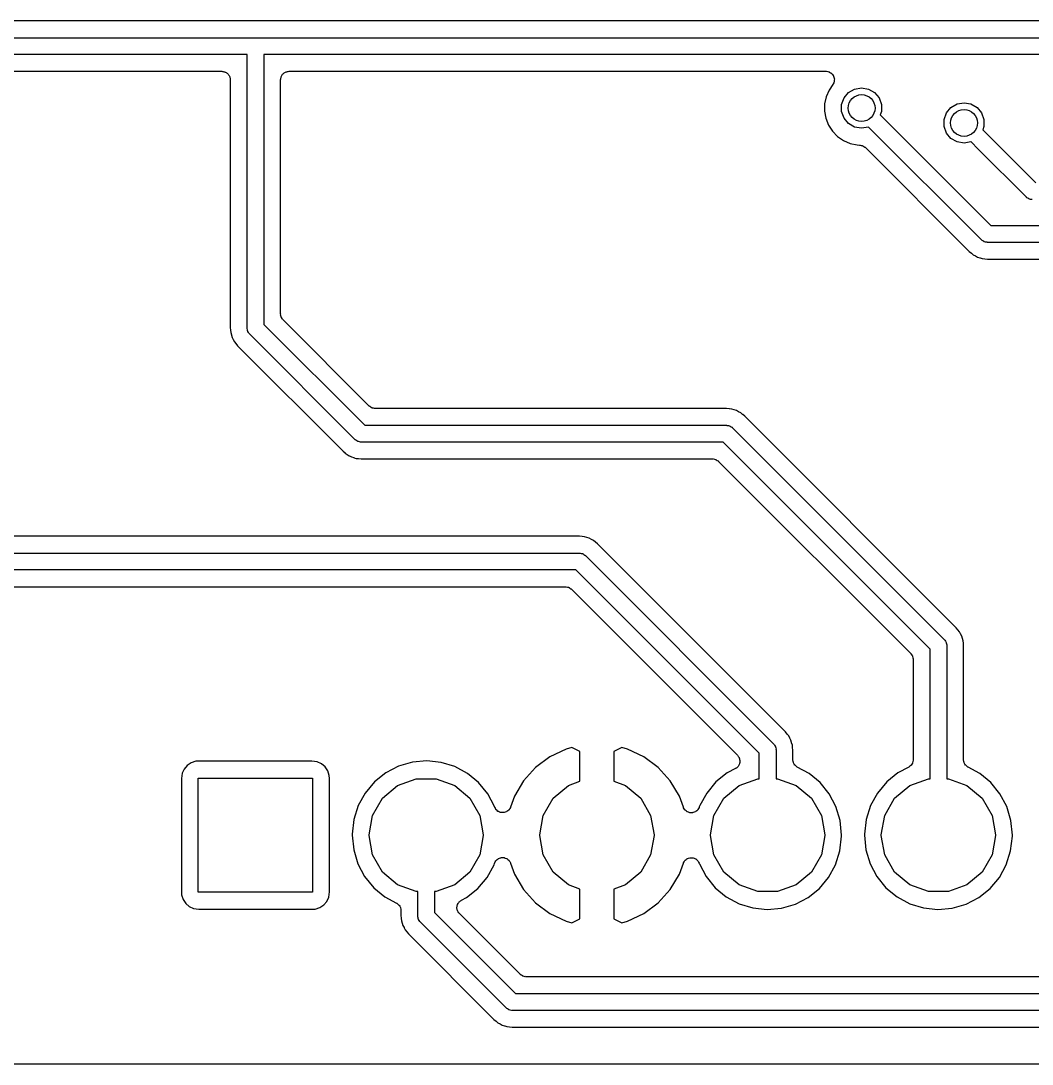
# Model space of a CAD drawing. Extents: x 70 to 229, y -105 to -40.
# Drawn here: x 126.05 to 141.09, y -104.67 to -89.16 of the extents above; entities that cross this region are included whole.
import ezdxf

# ---------------------------------------------------------------- set-up
doc = ezdxf.new("R2010")
doc.units = 0
doc.header["$MEASUREMENT"] = 0
doc.layers.add('BLACK', color=7, linetype='CONTINUOUS')

msp = doc.modelspace()

# ---------------------------------------------------------------- linework, layer by layer
at = {"layer": 'Black'}
for p, q in [((144.008, -89.16), (114.882, -89.16)), ((114.697, -89.41), (129.54, -89.41)), ((129.54, -89.41), (144.192, -89.41)), ((129.415, -89.66), (114.697, -89.66)), ((129.415, -93.726), (129.415, -89.66)), ((130.429, -89.66), (129.665, -89.66)), ((129.665, -89.66), (129.665, -93.6742)), ((144.192, -89.66), (130.429, -89.66)), ((114.881, -89.91), (129.04, -89.91)), ((129.04, -89.91), (129.051, -89.9119)), ((129.051, -89.9119), (129.062, -89.9119)), ((129.062, -89.9119), (129.072, -89.9156)), ((129.072, -89.9156), (129.083, -89.9175)), ((129.083, -89.9175), (129.092, -89.923)), ((129.092, -89.923), (129.102, -89.9267)), ((129.102, -89.9267), (129.111, -89.9338)), ((129.111, -89.9338), (129.12, -89.9392)), ((129.12, -89.9392), (129.127, -89.9476)), ((129.127, -89.9476), (129.136, -89.9547)), ((129.136, -89.9547), (129.141, -89.9641)), ((129.141, -89.9641), (129.148, -89.9725)), ((129.148, -89.9725), (129.152, -89.9828)), ((129.152, -89.9828), (129.157, -89.9922)), ((129.923, -89.9922), (129.928, -89.9828)), ((129.928, -89.9828), (129.932, -89.9725)), ((129.932, -89.9725), (129.939, -89.9641)), ((129.939, -89.9641), (129.944, -89.9547)), ((129.944, -89.9547), (129.953, -89.9476)), ((129.953, -89.9476), (129.96, -89.9392)), ((129.96, -89.9392), (129.969, -89.9338)), ((129.969, -89.9338), (129.977, -89.9267)), ((129.977, -89.9267), (129.988, -89.923)), ((129.988, -89.923), (129.997, -89.9175)), ((129.997, -89.9175), (130.008, -89.9156)), ((130.008, -89.9156), (130.018, -89.9119)), ((130.018, -89.9119), (130.029, -89.9119)), ((130.029, -89.9119), (130.04, -89.91)), ((130.04, -89.91), (138.028, -89.91)), ((138.028, -89.91), (138.033, -89.9108)), ((138.033, -89.9108), (138.037, -89.9104)), ((138.037, -89.9104), (138.054, -89.9146)), ((138.054, -89.9146), (138.071, -89.9175)), ((138.071, -89.9175), (138.075, -89.92)), ((138.075, -89.92), (138.079, -89.9212)), ((138.079, -89.9212), (138.093, -89.9308)), ((138.093, -89.9308), (138.108, -89.9392)), ((138.108, -89.9392), (138.111, -89.943)), ((138.111, -89.943), (138.115, -89.9457)), ((138.115, -89.9457), (138.125, -89.9595)), ((138.125, -89.9595), (138.136, -89.9725)), ((138.136, -89.9725), (138.138, -89.977)), ((138.138, -89.977), (138.141, -89.981)), ((138.141, -89.981), (138.145, -89.9973)), ((129.157, -89.9922), (129.159, -90.003)), ((129.159, -90.003), (129.163, -90.0133)), ((129.163, -90.0133), (129.163, -90.0242)), ((129.163, -90.0242), (129.165, -90.035)), ((129.165, -90.035), (129.165, -93.7199)), ((129.915, -90.035), (129.917, -90.0242)), ((129.915, -93.5189), (129.915, -90.035)), ((129.917, -90.0133), (129.921, -90.003)), ((129.917, -90.0242), (129.917, -90.0133)), ((129.921, -90.003), (129.923, -89.9922)), ((138.131, -90.1056), (138.073, -90.1907)), ((138.133, -90.1012), (138.131, -90.1056)), ((138.136, -90.0975), (138.133, -90.1012)), ((138.142, -90.0816), (138.136, -90.0975)), ((138.149, -90.0661), (138.142, -90.0816)), ((138.145, -89.9973), (138.151, -90.0133)), ((138.151, -90.0567), (138.149, -90.0613)), ((138.149, -90.0613), (138.149, -90.0661)), ((138.151, -90.0133), (138.151, -90.0181)), ((138.151, -90.0181), (138.152, -90.0228)), ((138.152, -90.0228), (138.151, -90.0397)), ((138.151, -90.0397), (138.151, -90.0567)), ((138.03, -90.2899), (138.008, -90.3954)), ((138.073, -90.1907), (138.03, -90.2899)), ((138.296, -90.3064), (138.363, -90.2263)), ((138.363, -90.2263), (138.454, -90.174)), ((138.454, -90.174), (138.557, -90.1559)), ((138.557, -90.1559), (138.66, -90.174)), ((138.66, -90.174), (138.751, -90.2263)), ((138.751, -90.2263), (138.818, -90.3064)), ((138.008, -90.3954), (138.006, -90.5032)), ((138.26, -90.4047), (138.296, -90.3064)), ((138.26, -90.5093), (138.26, -90.4047)), ((138.818, -90.3064), (138.854, -90.4047)), ((138.854, -90.4047), (138.854, -90.5093)), ((139.82, -90.5274), (139.887, -90.4473)), ((139.887, -90.4473), (139.978, -90.395)), ((139.978, -90.395), (140.081, -90.3769)), ((140.081, -90.3769), (140.184, -90.395)), ((140.184, -90.395), (140.275, -90.4473)), ((140.275, -90.4473), (140.342, -90.5274)), ((138.006, -90.5032), (138.026, -90.6093)), ((138.296, -90.6076), (138.26, -90.5093)), ((138.363, -90.6877), (138.296, -90.6076)), ((138.854, -90.5093), (138.836, -90.5588)), ((138.836, -90.5588), (140.481, -92.204)), ((139.784, -90.6257), (139.82, -90.5274)), ((140.342, -90.5274), (140.378, -90.6257)), ((138.026, -90.6093), (138.065, -90.7096)), ((138.065, -90.7096), (138.124, -90.8003)), ((138.454, -90.74), (138.363, -90.6877)), ((138.557, -90.7581), (138.454, -90.74)), ((138.66, -90.74), (138.557, -90.7581)), ((138.662, -90.7388), (138.66, -90.74)), ((140.341, -92.4174), (138.662, -90.7388)), ((139.784, -90.7303), (139.784, -90.6257)), ((139.82, -90.8286), (139.784, -90.7303)), ((140.378, -90.7303), (140.36, -90.7798)), ((140.378, -90.6257), (140.378, -90.7303)), ((138.124, -90.8003), (138.199, -90.8779)), ((138.199, -90.8779), (138.287, -90.9394)), ((139.887, -90.9087), (139.82, -90.8286)), ((139.978, -90.961), (139.887, -90.9087)), ((140.36, -90.7798), (140.469, -90.8896)), ((140.469, -90.8896), (140.469, -90.8896)), ((140.469, -90.8896), (141.149, -91.569)), ((138.287, -90.9394), (138.386, -90.9826)), ((138.386, -90.9826), (138.492, -91.0058)), ((138.492, -91.0058), (138.527, -91.0065)), ((138.527, -91.0065), (138.531, -91.0073)), ((138.531, -91.0073), (138.535, -91.007)), ((138.535, -91.007), (138.552, -91.0115)), ((138.552, -91.0115), (138.57, -91.015)), ((138.57, -91.015), (138.573, -91.0171)), ((138.573, -91.0171), (138.577, -91.0182)), ((138.577, -91.0182), (138.592, -91.0283)), ((138.592, -91.0283), (138.607, -91.0374)), ((138.607, -91.0374), (138.609, -91.0407)), ((138.609, -91.0407), (138.613, -91.0431)), ((138.613, -91.0431), (140.16, -92.5898)), ((140.081, -90.9791), (139.978, -90.961)), ((140.184, -90.961), (140.081, -90.9791)), ((140.186, -90.9598), (140.184, -90.961)), ((140.293, -91.0664), (140.186, -90.9598)), ((141.009, -91.7824), (140.293, -91.0664)), ((140.293, -91.0664), (140.293, -91.0664)), ((141.013, -91.7855), (141.009, -91.7824)), ((141.017, -91.7898), (141.013, -91.7855)), ((141.031, -91.7979), (141.017, -91.7898)), ((141.044, -91.8073), (141.031, -91.7979)), ((141.049, -91.8087), (141.044, -91.8073)), ((141.054, -91.8115), (141.049, -91.8087)), ((141.07, -91.8143), (141.054, -91.8115)), ((141.086, -91.8185), (141.07, -91.8143)), ((141.092, -91.818), (141.086, -91.8185)), ((141.097, -91.819), (141.092, -91.818)), ((140.481, -92.204), (147.939, -92.204)), ((140.345, -92.4205), (140.341, -92.4174)), ((140.349, -92.4248), (140.345, -92.4205)), ((140.363, -92.4329), (140.349, -92.4248)), ((140.376, -92.4423), (140.363, -92.4329)), ((140.381, -92.4437), (140.376, -92.4423)), ((140.386, -92.4465), (140.381, -92.4437)), ((140.402, -92.4493), (140.386, -92.4465)), ((140.418, -92.4535), (140.402, -92.4493)), ((140.424, -92.453), (140.418, -92.4535)), ((140.429, -92.454), (140.424, -92.453)), ((147.939, -92.454), (140.429, -92.454)), ((140.16, -92.5898), (140.19, -92.6153)), ((140.19, -92.6153), (140.191, -92.6158)), ((140.191, -92.6158), (140.191, -92.6161)), ((140.191, -92.6161), (140.219, -92.6392)), ((140.219, -92.6392), (140.251, -92.6562)), ((140.251, -92.6562), (140.251, -92.6566)), ((140.251, -92.6566), (140.252, -92.6568)), ((140.252, -92.6568), (140.283, -92.6741)), ((140.283, -92.6741), (140.318, -92.6846)), ((140.318, -92.6846), (140.318, -92.6849)), ((140.318, -92.6849), (140.319, -92.685)), ((140.319, -92.685), (140.353, -92.6958)), ((140.353, -92.6958), (140.389, -92.6994)), ((140.389, -92.6994), (140.389, -92.6996)), ((140.389, -92.6996), (140.39, -92.6996)), ((140.39, -92.6996), (140.429, -92.704)), ((140.429, -92.704), (140.429, -92.704)), ((140.429, -92.704), (147.753, -92.704)), ((129.916, -93.5243), (129.915, -93.5189)), ((129.915, -93.5298), (129.916, -93.5243)), ((129.92, -93.5456), (129.915, -93.5298)), ((129.923, -93.5616), (129.92, -93.5456)), ((129.665, -93.6742), (131.166, -95.175)), ((129.925, -93.5664), (129.923, -93.5616)), ((129.927, -93.5717), (129.925, -93.5664)), ((129.936, -93.5851), (129.927, -93.5717)), ((129.944, -93.5992), (129.936, -93.5851)), ((129.948, -93.6028), (129.944, -93.5992)), ((129.952, -93.6073), (129.948, -93.6028)), ((131.233, -94.8884), (129.952, -93.6073)), ((129.165, -93.7199), (129.169, -93.7597)), ((129.169, -93.7597), (129.169, -93.7604)), ((129.169, -93.7604), (129.169, -93.761)), ((129.169, -93.761), (129.172, -93.7968)), ((129.172, -93.7968), (129.183, -93.8312)), ((129.183, -93.8312), (129.183, -93.8319)), ((129.183, -93.8319), (129.183, -93.8324)), ((129.183, -93.8324), (129.193, -93.8669)), ((129.416, -93.7314), (129.415, -93.726)), ((129.415, -93.7369), (129.416, -93.7314)), ((129.42, -93.7527), (129.415, -93.7369)), ((129.423, -93.7688), (129.42, -93.7527)), ((129.425, -93.7735), (129.423, -93.7688)), ((129.427, -93.7788), (129.425, -93.7735)), ((129.436, -93.7922), (129.427, -93.7788)), ((129.444, -93.8063), (129.436, -93.7922)), ((129.448, -93.8099), (129.444, -93.8063)), ((129.452, -93.8144), (129.448, -93.8099)), ((131.026, -95.3884), (129.452, -93.8144)), ((129.193, -93.8669), (129.21, -93.8986)), ((129.21, -93.8986), (129.21, -93.8992)), ((129.21, -93.8992), (129.21, -93.8998)), ((129.21, -93.8998), (129.227, -93.9317)), ((129.227, -93.9317), (129.25, -93.9595)), ((129.25, -93.9595), (129.25, -93.9601)), ((129.25, -93.9601), (129.25, -93.9605)), ((129.25, -93.9605), (129.275, -93.9915)), ((129.275, -93.9915), (129.275, -93.9915)), ((129.275, -93.9915), (130.845, -95.5608)), ((131.237, -94.8915), (131.233, -94.8884)), ((131.241, -94.8958), (131.237, -94.8915)), ((131.255, -94.9039), (131.241, -94.8958)), ((131.268, -94.9133), (131.255, -94.9039)), ((131.274, -94.9147), (131.268, -94.9133)), ((131.278, -94.9175), (131.274, -94.9147)), ((131.294, -94.9203), (131.278, -94.9175)), ((131.31, -94.9245), (131.294, -94.9203)), ((131.316, -94.924), (131.31, -94.9245)), ((131.321, -94.925), (131.316, -94.924)), ((136.55, -94.925), (131.321, -94.925)), ((136.589, -94.9294), (136.55, -94.925)), ((136.55, -94.925), (136.55, -94.925)), ((136.59, -94.9294), (136.589, -94.9294)), ((136.59, -94.9296), (136.59, -94.9294)), ((136.626, -94.9332), (136.59, -94.9296)), ((136.66, -94.944), (136.626, -94.9332)), ((136.661, -94.9441), (136.66, -94.944)), ((136.661, -94.9444), (136.661, -94.9441)), ((136.696, -94.9549), (136.661, -94.9444)), ((136.727, -94.9722), (136.696, -94.9549)), ((136.728, -94.9725), (136.727, -94.9722)), ((136.728, -94.9729), (136.728, -94.9725)), ((136.76, -94.9898), (136.728, -94.9729)), ((136.788, -95.0129), (136.76, -94.9898)), ((136.788, -95.0133), (136.788, -95.0129)), ((136.789, -95.0138), (136.788, -95.0133)), ((136.819, -95.0392), (136.789, -95.0138)), ((139.965, -98.1845), (136.819, -95.0392)), ((131.166, -95.175), (136.55, -95.175)), ((136.55, -95.175), (136.555, -95.176)), ((136.555, -95.176), (136.561, -95.1755)), ((136.561, -95.1755), (136.577, -95.1797)), ((136.577, -95.1797), (136.593, -95.1825)), ((136.593, -95.1825), (136.598, -95.1853)), ((136.598, -95.1853), (136.603, -95.1867)), ((136.603, -95.1867), (136.616, -95.1961)), ((136.616, -95.1961), (136.63, -95.2042)), ((136.63, -95.2042), (136.634, -95.2085)), ((136.634, -95.2085), (136.638, -95.2116)), ((136.638, -95.2116), (139.788, -98.3616)), ((131.03, -95.3915), (131.026, -95.3884)), ((131.034, -95.3958), (131.03, -95.3915)), ((131.048, -95.4039), (131.034, -95.3958)), ((131.061, -95.4133), (131.048, -95.4039)), ((131.066, -95.4147), (131.061, -95.4133)), ((131.071, -95.4175), (131.066, -95.4147)), ((130.845, -95.5608), (130.875, -95.5862)), ((131.087, -95.4203), (131.071, -95.4175)), ((131.103, -95.4245), (131.087, -95.4203)), ((131.109, -95.424), (131.103, -95.4245)), ((131.114, -95.425), (131.109, -95.424)), ((136.498, -95.425), (131.114, -95.425)), ((139.575, -98.5018), (136.498, -95.425)), ((130.875, -95.5862), (130.876, -95.5867)), ((130.876, -95.5867), (130.876, -95.5871)), ((130.876, -95.5871), (130.904, -95.6102)), ((130.904, -95.6102), (130.936, -95.6271)), ((130.936, -95.6271), (130.936, -95.6275)), ((130.936, -95.6275), (130.937, -95.6278)), ((130.937, -95.6278), (130.968, -95.6451)), ((130.968, -95.6451), (131.003, -95.6556)), ((131.003, -95.6556), (131.003, -95.6559)), ((131.003, -95.6559), (131.004, -95.656)), ((131.004, -95.656), (131.038, -95.6668)), ((131.038, -95.6668), (131.074, -95.6704)), ((131.074, -95.6704), (131.074, -95.6706)), ((131.074, -95.6706), (131.075, -95.6706)), ((131.075, -95.6706), (131.114, -95.675)), ((131.114, -95.675), (131.114, -95.675)), ((131.114, -95.675), (136.343, -95.675)), ((136.343, -95.675), (136.348, -95.676)), ((136.348, -95.676), (136.354, -95.6755)), ((136.354, -95.6755), (136.37, -95.6797)), ((136.37, -95.6797), (136.386, -95.6825)), ((136.386, -95.6825), (136.39, -95.6853)), ((136.39, -95.6853), (136.396, -95.6867)), ((136.396, -95.6867), (136.409, -95.6961)), ((136.409, -95.6961), (136.423, -95.7042)), ((136.423, -95.7042), (136.427, -95.7085)), ((136.427, -95.7085), (136.431, -95.7116)), ((136.431, -95.7116), (139.288, -98.5687)), ((134.36, -96.825), (105.25, -96.825)), ((134.399, -96.8294), (134.36, -96.825)), ((134.36, -96.825), (134.36, -96.825)), ((134.4, -96.8294), (134.399, -96.8294)), ((134.4, -96.8296), (134.4, -96.8294)), ((134.436, -96.8332), (134.4, -96.8296)), ((134.47, -96.844), (134.436, -96.8332)), ((134.471, -96.8441), (134.47, -96.844)), ((134.471, -96.8444), (134.471, -96.8441)), ((134.506, -96.8549), (134.471, -96.8444)), ((134.537, -96.8722), (134.506, -96.8549)), ((134.538, -96.8725), (134.537, -96.8722)), ((134.538, -96.8729), (134.538, -96.8725)), ((134.57, -96.8898), (134.538, -96.8729)), ((134.598, -96.9129), (134.57, -96.8898)), ((134.598, -96.9133), (134.598, -96.9129)), ((134.599, -96.9138), (134.598, -96.9133)), ((134.629, -96.9392), (134.599, -96.9138)), ((137.425, -99.7345), (134.629, -96.9392)), ((104.875, -97.075), (127.7, -97.075)), ((127.7, -97.075), (128.6, -97.075)), ((128.6, -97.075), (134.36, -97.075)), ((134.36, -97.075), (134.365, -97.076)), ((134.365, -97.076), (134.371, -97.0755)), ((134.371, -97.0755), (134.387, -97.0797)), ((134.387, -97.0797), (134.403, -97.0825)), ((134.403, -97.0825), (134.408, -97.0853)), ((134.408, -97.0853), (134.413, -97.0867)), ((134.413, -97.0867), (134.426, -97.0961)), ((134.426, -97.0961), (134.44, -97.1042)), ((134.44, -97.1042), (134.444, -97.1085)), ((134.444, -97.1085), (134.448, -97.1116)), ((134.448, -97.1116), (137.248, -99.9116)), ((127.7, -97.325), (104.75, -97.325)), ((128.4, -97.325), (127.7, -97.325)), ((128.6, -97.325), (128.4, -97.325)), ((134.308, -97.325), (128.6, -97.325)), ((137.035, -100.052), (134.308, -97.325)), ((104.75, -97.575), (134.153, -97.575)), ((134.153, -97.575), (134.158, -97.576)), ((134.158, -97.576), (134.164, -97.5755)), ((134.164, -97.5755), (134.18, -97.5797)), ((134.18, -97.5797), (134.196, -97.5825)), ((134.196, -97.5825), (134.2, -97.5853)), ((134.2, -97.5853), (134.206, -97.5867)), ((134.206, -97.5867), (134.219, -97.5961)), ((134.219, -97.5961), (134.233, -97.6042)), ((134.233, -97.6042), (134.237, -97.6085)), ((134.237, -97.6085), (134.241, -97.6116)), ((134.241, -97.6116), (136.711, -100.081)), ((139.99, -98.2155), (139.965, -98.1845)), ((139.788, -98.3616), (139.792, -98.3661)), ((139.99, -98.2159), (139.99, -98.2155)), ((139.99, -98.2165), (139.99, -98.2159)), ((140.013, -98.2443), (139.99, -98.2165)), ((140.03, -98.2762), (140.013, -98.2443)), ((140.03, -98.2767), (140.03, -98.2762)), ((140.03, -98.2774), (140.03, -98.2767)), ((140.047, -98.3091), (140.03, -98.2774)), ((140.057, -98.3435), (140.047, -98.3091)), ((140.057, -98.3441), (140.057, -98.3435)), ((140.057, -98.3448), (140.057, -98.3441)), ((140.068, -98.3792), (140.057, -98.3448)), ((139.575, -100), (139.575, -98.5018)), ((139.792, -98.3661), (139.796, -98.3697)), ((139.796, -98.3697), (139.804, -98.3838)), ((139.804, -98.3838), (139.813, -98.3972)), ((139.813, -98.3972), (139.815, -98.4025)), ((139.815, -98.4025), (139.817, -98.4072)), ((139.817, -98.4072), (139.82, -98.4233)), ((139.82, -98.4233), (139.825, -98.4391)), ((139.825, -98.4391), (139.824, -98.4446)), ((139.824, -98.4446), (139.825, -98.45)), ((139.825, -98.45), (139.825, -100)), ((140.071, -98.4149), (140.068, -98.3792)), ((140.071, -98.4156), (140.071, -98.4149)), ((140.071, -98.4162), (140.071, -98.4156)), ((140.075, -98.4561), (140.071, -98.4162)), ((140.075, -100.148), (140.075, -98.4561)), ((139.288, -98.5687), (139.292, -98.5732)), ((139.292, -98.5732), (139.296, -98.5768)), ((139.296, -98.5768), (139.304, -98.5909)), ((139.304, -98.5909), (139.313, -98.6043)), ((139.313, -98.6043), (139.315, -98.6096)), ((139.315, -98.6096), (139.317, -98.6144)), ((139.317, -98.6144), (139.32, -98.6304)), ((139.32, -98.6304), (139.325, -98.6462)), ((139.325, -98.6462), (139.324, -98.6517)), ((139.324, -98.6517), (139.325, -98.6571)), ((139.325, -98.6571), (139.325, -100.15)), ((137.45, -99.7655), (137.425, -99.7345)), ((137.248, -99.9116), (137.252, -99.9161)), ((137.252, -99.9161), (137.256, -99.9197)), ((137.45, -99.7659), (137.45, -99.7655)), ((137.45, -99.7665), (137.45, -99.7659)), ((137.473, -99.7943), (137.45, -99.7665)), ((137.49, -99.8262), (137.473, -99.7943)), ((137.49, -99.8268), (137.49, -99.8262)), ((137.49, -99.8274), (137.49, -99.8268)), ((137.507, -99.8591), (137.49, -99.8274)), ((137.517, -99.8935), (137.507, -99.8591)), ((137.517, -99.8941), (137.517, -99.8935)), ((137.517, -99.8948), (137.517, -99.8941)), ((137.528, -99.9292), (137.517, -99.8948)), ((134.164, -99.9912), (133.921, -100.107)), ((134.249, -99.9655), (134.164, -99.9912)), ((134.366, -100.027), (134.249, -99.9655)), ((134.366, -100.468), (134.366, -100.027)), ((134.991, -99.9655), (134.874, -100.027)), ((134.874, -100.027), (134.874, -100.468)), ((135.076, -99.9912), (134.991, -99.9655)), ((135.319, -100.107), (135.076, -99.9912)), ((137.035, -100.43), (137.035, -100.052)), ((137.256, -99.9197), (137.264, -99.9338)), ((137.264, -99.9338), (137.273, -99.9472)), ((137.273, -99.9472), (137.275, -99.9525)), ((137.275, -99.9525), (137.277, -99.9572)), ((137.277, -99.9572), (137.28, -99.9733)), ((137.28, -99.9733), (137.285, -99.9891)), ((137.285, -99.9891), (137.284, -99.9946)), ((137.284, -99.9946), (137.285, -100)), ((137.285, -100), (137.285, -100.43)), ((137.531, -99.9649), (137.528, -99.9292)), ((137.531, -99.9656), (137.531, -99.9649)), ((137.531, -99.9662), (137.531, -99.9656)), ((137.535, -100.006), (137.531, -99.9662)), ((137.535, -100.148), (137.535, -100.006)), ((139.575, -100.43), (139.575, -100)), ((139.825, -100), (139.825, -100.43)), ((128.583, -100.193), (128.524, -100.232)), ((128.654, -100.171), (128.583, -100.193)), ((128.695, -100.168), (128.654, -100.171)), ((130.381, -100.168), (128.695, -100.168)), ((130.46, -100.179), (130.381, -100.168)), ((130.524, -100.208), (130.46, -100.179)), ((130.578, -100.254), (130.524, -100.208)), ((131.874, -100.184), (131.668, -100.245)), ((132.088, -100.165), (131.874, -100.184)), ((132.301, -100.187), (132.088, -100.165)), ((132.506, -100.251), (132.301, -100.187)), ((133.921, -100.107), (133.707, -100.265)), ((135.533, -100.265), (135.319, -100.107)), ((136.711, -100.081), (136.715, -100.088)), ((136.715, -100.088), (136.721, -100.093)), ((136.721, -100.093), (136.728, -100.105)), ((136.728, -100.105), (136.736, -100.117)), ((136.738, -100.217), (136.731, -100.229)), ((136.736, -100.117), (136.738, -100.124)), ((136.738, -100.124), (136.741, -100.132)), ((136.74, -100.209), (136.738, -100.217)), ((136.743, -100.202), (136.74, -100.209)), ((136.741, -100.132), (136.743, -100.145)), ((136.743, -100.145), (136.747, -100.159)), ((136.744, -100.188), (136.743, -100.202)), ((136.747, -100.175), (136.744, -100.188)), ((136.747, -100.159), (136.746, -100.167)), ((136.746, -100.167), (136.747, -100.175)), ((137.535, -100.15), (137.535, -100.148)), ((137.535, -100.152), (137.535, -100.15)), ((137.539, -100.172), (137.535, -100.152)), ((137.543, -100.191), (137.539, -100.172)), ((137.543, -100.193), (137.543, -100.191)), ((137.544, -100.194), (137.543, -100.193)), ((137.554, -100.212), (137.544, -100.194)), ((137.564, -100.229), (137.554, -100.212)), ((139.305, -100.214), (139.296, -100.23)), ((139.316, -100.197), (139.305, -100.214)), ((139.317, -100.193), (139.316, -100.195)), ((139.316, -100.195), (139.316, -100.197)), ((139.321, -100.174), (139.317, -100.193)), ((139.325, -100.155), (139.321, -100.174)), ((139.325, -100.15), (139.325, -100.152)), ((139.325, -100.152), (139.325, -100.155)), ((140.075, -100.15), (140.075, -100.148)), ((140.075, -100.152), (140.075, -100.15)), ((140.079, -100.172), (140.075, -100.152)), ((140.083, -100.191), (140.079, -100.172)), ((140.083, -100.193), (140.083, -100.191)), ((140.084, -100.194), (140.083, -100.193)), ((140.094, -100.212), (140.084, -100.194)), ((140.104, -100.229), (140.094, -100.212)), ((128.449, -100.35), (128.438, -100.429)), ((128.478, -100.286), (128.449, -100.35)), ((128.524, -100.232), (128.478, -100.286)), ((130.617, -100.313), (130.578, -100.254)), ((130.639, -100.384), (130.617, -100.313)), ((131.478, -100.344), (131.311, -100.479)), ((131.668, -100.245), (131.478, -100.344)), ((132.695, -100.353), (132.506, -100.251)), ((132.86, -100.489), (132.695, -100.353)), ((133.707, -100.265), (133.529, -100.463)), ((135.711, -100.463), (135.533, -100.265)), ((136.558, -100.344), (136.391, -100.479)), ((136.68, -100.28), (136.558, -100.344)), ((136.687, -100.275), (136.68, -100.28)), ((136.694, -100.272), (136.687, -100.275)), ((136.704, -100.262), (136.694, -100.272)), ((136.715, -100.254), (136.704, -100.262)), ((136.719, -100.247), (136.715, -100.254)), ((136.725, -100.241), (136.719, -100.247)), ((136.731, -100.229), (136.725, -100.241)), ((137.566, -100.23), (137.564, -100.229)), ((137.567, -100.231), (137.566, -100.23)), ((137.582, -100.244), (137.567, -100.231)), ((137.597, -100.257), (137.582, -100.244)), ((137.599, -100.257), (137.597, -100.257)), ((137.601, -100.258), (137.599, -100.257)), ((137.775, -100.353), (137.601, -100.258)), ((137.94, -100.489), (137.775, -100.353)), ((139.098, -100.344), (138.931, -100.479)), ((139.258, -100.261), (139.098, -100.344)), ((139.26, -100.259), (139.258, -100.261)), ((139.262, -100.258), (139.26, -100.259)), ((139.277, -100.246), (139.262, -100.258)), ((139.292, -100.234), (139.277, -100.246)), ((139.294, -100.232), (139.292, -100.234)), ((139.296, -100.23), (139.294, -100.232)), ((140.106, -100.23), (140.104, -100.229)), ((140.107, -100.231), (140.106, -100.23)), ((140.122, -100.244), (140.107, -100.231)), ((140.137, -100.257), (140.122, -100.244)), ((140.139, -100.257), (140.137, -100.257)), ((140.141, -100.258), (140.139, -100.257)), ((140.315, -100.353), (140.141, -100.258)), ((140.48, -100.489), (140.315, -100.353)), ((128.438, -100.429), (128.438, -102.115)), ((128.69, -102.12), (128.69, -100.42)), ((128.69, -100.42), (130.39, -100.42)), ((130.39, -100.42), (130.39, -102.12)), ((130.642, -100.425), (130.639, -100.384)), ((130.642, -101.264), (130.642, -100.425)), ((131.311, -100.479), (131.173, -100.643)), ((131.429, -100.72), (131.655, -100.531)), ((131.655, -100.531), (131.932, -100.43)), ((131.932, -100.43), (132.228, -100.43)), ((132.228, -100.43), (132.505, -100.531)), ((132.505, -100.531), (132.731, -100.72)), ((132.996, -100.656), (132.86, -100.489)), ((133.529, -100.463), (133.392, -100.691)), ((133.969, -100.72), (134.195, -100.531)), ((134.195, -100.531), (134.366, -100.468)), ((134.874, -100.468), (135.045, -100.531)), ((135.045, -100.531), (135.271, -100.72)), ((135.848, -100.691), (135.711, -100.463)), ((136.391, -100.479), (136.253, -100.643)), ((136.509, -100.72), (136.735, -100.531)), ((136.735, -100.531), (137.012, -100.43)), ((137.012, -100.43), (137.035, -100.43)), ((137.285, -100.43), (137.308, -100.43)), ((137.308, -100.43), (137.585, -100.531)), ((137.585, -100.531), (137.811, -100.72)), ((138.076, -100.656), (137.94, -100.489)), ((138.931, -100.479), (138.793, -100.643)), ((139.049, -100.72), (139.275, -100.531)), ((139.275, -100.531), (139.552, -100.43)), ((139.552, -100.43), (139.575, -100.43)), ((139.825, -100.43), (139.848, -100.43)), ((139.848, -100.43), (140.125, -100.531)), ((140.125, -100.531), (140.351, -100.72)), ((140.616, -100.656), (140.48, -100.489)), ((131.173, -100.643), (131.07, -100.831)), ((133.096, -100.845), (132.996, -100.656)), ((133.392, -100.691), (133.334, -100.853)), ((135.906, -100.855), (135.848, -100.691)), ((136.253, -100.643), (136.15, -100.831)), ((138.176, -100.845), (138.076, -100.656)), ((138.793, -100.643), (138.69, -100.831)), ((140.716, -100.845), (140.616, -100.656)), ((131.07, -100.831), (131.005, -101.035)), ((131.281, -100.976), (131.429, -100.72)), ((132.731, -100.72), (132.879, -100.976)), ((133.097, -100.847), (133.096, -100.845)), ((133.099, -100.851), (133.097, -100.847)), ((133.821, -100.976), (133.969, -100.72)), ((135.271, -100.72), (135.419, -100.976)), ((136.15, -100.831), (136.143, -100.851)), ((136.361, -100.976), (136.509, -100.72)), ((137.811, -100.72), (137.959, -100.976)), ((138.238, -101.051), (138.176, -100.845)), ((138.69, -100.831), (138.625, -101.035)), ((138.901, -100.976), (139.049, -100.72)), ((140.351, -100.72), (140.499, -100.976)), ((140.778, -101.051), (140.716, -100.845)), ((131.23, -101.267), (131.281, -100.976)), ((132.879, -100.976), (132.93, -101.267)), ((133.1, -100.855), (133.099, -100.851)), ((133.109, -100.87), (133.1, -100.855)), ((133.117, -100.886), (133.109, -100.87)), ((133.12, -100.889), (133.117, -100.886)), ((133.122, -100.892), (133.12, -100.889)), ((133.135, -100.903), (133.122, -100.892)), ((133.148, -100.916), (133.135, -100.903)), ((133.152, -100.917), (133.148, -100.916)), ((133.155, -100.92), (133.152, -100.917)), ((133.172, -100.926), (133.155, -100.92)), ((133.188, -100.933), (133.172, -100.926)), ((133.192, -100.933), (133.188, -100.933)), ((133.196, -100.934), (133.192, -100.933)), ((133.214, -100.934), (133.196, -100.934)), ((133.232, -100.935), (133.214, -100.934)), ((133.235, -100.934), (133.232, -100.935)), ((133.239, -100.934), (133.235, -100.934)), ((133.256, -100.928), (133.239, -100.934)), ((133.273, -100.923), (133.256, -100.928)), ((133.276, -100.92), (133.273, -100.923)), ((133.28, -100.919), (133.276, -100.92)), ((133.294, -100.907), (133.28, -100.919)), ((133.308, -100.897), (133.294, -100.907)), ((133.31, -100.893), (133.308, -100.897)), ((133.313, -100.891), (133.31, -100.893)), ((133.322, -100.875), (133.313, -100.891)), ((133.332, -100.86), (133.322, -100.875)), ((133.333, -100.857), (133.332, -100.86)), ((133.334, -100.853), (133.333, -100.857)), ((133.77, -101.267), (133.821, -100.976)), ((135.419, -100.976), (135.47, -101.267)), ((135.908, -100.858), (135.906, -100.855)), ((135.908, -100.861), (135.908, -100.858)), ((135.918, -100.877), (135.908, -100.861)), ((135.928, -100.893), (135.918, -100.877)), ((135.93, -100.895), (135.928, -100.893)), ((135.932, -100.898), (135.93, -100.895)), ((135.947, -100.909), (135.932, -100.898)), ((135.961, -100.921), (135.947, -100.909)), ((135.964, -100.922), (135.961, -100.921)), ((135.966, -100.924), (135.964, -100.922)), ((135.984, -100.93), (135.966, -100.924)), ((136.001, -100.936), (135.984, -100.93)), ((136.005, -100.936), (136.001, -100.936)), ((136.007, -100.937), (136.005, -100.936)), ((136.026, -100.936), (136.007, -100.937)), ((136.045, -100.936), (136.026, -100.936)), ((136.048, -100.935), (136.045, -100.936)), ((136.051, -100.935), (136.048, -100.935)), ((136.068, -100.928), (136.051, -100.935)), ((136.086, -100.922), (136.068, -100.928)), ((136.088, -100.92), (136.086, -100.922)), ((136.091, -100.919), (136.088, -100.92)), ((136.105, -100.906), (136.091, -100.919)), ((136.119, -100.894), (136.105, -100.906)), ((136.121, -100.892), (136.119, -100.894)), ((136.123, -100.889), (136.121, -100.892)), ((136.132, -100.873), (136.123, -100.889)), ((136.141, -100.857), (136.132, -100.873)), ((136.142, -100.854), (136.141, -100.857)), ((136.143, -100.851), (136.142, -100.854)), ((136.31, -101.267), (136.361, -100.976)), ((137.959, -100.976), (138.01, -101.267)), ((138.85, -101.267), (138.901, -100.976)), ((140.499, -100.976), (140.55, -101.267)), ((131.005, -101.035), (130.98, -101.254)), ((138.26, -101.27), (138.238, -101.051)), ((138.625, -101.035), (138.6, -101.254)), ((140.8, -101.27), (140.778, -101.051)), ((130.642, -102.111), (130.642, -101.264)), ((130.98, -101.254), (130.98, -101.265)), ((130.98, -101.265), (130.98, -101.27)), ((130.98, -101.27), (131.002, -101.489)), ((131.23, -101.273), (131.23, -101.267)), ((131.281, -101.564), (131.23, -101.273)), ((132.93, -101.273), (132.879, -101.564)), ((132.93, -101.267), (132.93, -101.273)), ((133.77, -101.273), (133.77, -101.267)), ((133.821, -101.564), (133.77, -101.273)), ((135.47, -101.273), (135.419, -101.564)), ((135.47, -101.267), (135.47, -101.273)), ((136.31, -101.273), (136.31, -101.267)), ((136.361, -101.564), (136.31, -101.273)), ((138.01, -101.273), (137.959, -101.564)), ((138.01, -101.267), (138.01, -101.273)), ((138.235, -101.505), (138.26, -101.286)), ((138.26, -101.275), (138.26, -101.27)), ((138.26, -101.286), (138.26, -101.275)), ((138.6, -101.254), (138.6, -101.265)), ((138.6, -101.265), (138.6, -101.27)), ((138.6, -101.27), (138.622, -101.489)), ((138.85, -101.273), (138.85, -101.267)), ((138.901, -101.564), (138.85, -101.273)), ((140.55, -101.273), (140.499, -101.564)), ((140.55, -101.267), (140.55, -101.273)), ((140.775, -101.505), (140.8, -101.286)), ((140.8, -101.275), (140.8, -101.27)), ((140.8, -101.286), (140.8, -101.275)), ((131.002, -101.489), (131.064, -101.695)), ((131.429, -101.82), (131.281, -101.564)), ((132.879, -101.564), (132.731, -101.82)), ((133.135, -101.634), (133.149, -101.621)), ((133.149, -101.621), (133.152, -101.62)), ((133.152, -101.62), (133.154, -101.618)), ((133.154, -101.618), (133.172, -101.612)), ((133.172, -101.612), (133.189, -101.605)), ((133.189, -101.605), (133.192, -101.605)), ((133.192, -101.605), (133.195, -101.604)), ((133.195, -101.604), (133.214, -101.604)), ((133.214, -101.604), (133.233, -101.603)), ((133.233, -101.603), (133.235, -101.604)), ((133.235, -101.604), (133.239, -101.604)), ((133.239, -101.604), (133.256, -101.61)), ((133.256, -101.61), (133.274, -101.616)), ((133.274, -101.616), (133.276, -101.618)), ((133.276, -101.618), (133.279, -101.619)), ((133.279, -101.619), (133.293, -101.631)), ((133.969, -101.82), (133.821, -101.564)), ((135.419, -101.564), (135.271, -101.82)), ((135.946, -101.633), (135.96, -101.621)), ((135.96, -101.621), (135.964, -101.62)), ((135.964, -101.62), (135.967, -101.617)), ((135.967, -101.617), (135.984, -101.612)), ((135.984, -101.612), (136.001, -101.606)), ((136.001, -101.606), (136.005, -101.606)), ((136.005, -101.606), (136.008, -101.605)), ((136.008, -101.605), (136.026, -101.606)), ((136.026, -101.606), (136.044, -101.606)), ((136.044, -101.606), (136.048, -101.607)), ((136.048, -101.607), (136.052, -101.607)), ((136.052, -101.607), (136.068, -101.614)), ((136.068, -101.614), (136.085, -101.62)), ((136.085, -101.62), (136.088, -101.623)), ((136.088, -101.623), (136.092, -101.624)), ((136.509, -101.82), (136.361, -101.564)), ((137.959, -101.564), (137.811, -101.82)), ((138.17, -101.709), (138.235, -101.505)), ((138.622, -101.489), (138.684, -101.695)), ((139.049, -101.82), (138.901, -101.564)), ((140.499, -101.564), (140.351, -101.82)), ((140.71, -101.709), (140.775, -101.505)), ((131.064, -101.695), (131.164, -101.884)), ((132.987, -101.897), (133.09, -101.709)), ((133.09, -101.709), (133.097, -101.689)), ((133.097, -101.689), (133.098, -101.686)), ((133.098, -101.686), (133.099, -101.683)), ((133.099, -101.683), (133.108, -101.667)), ((133.108, -101.667), (133.117, -101.651)), ((133.117, -101.651), (133.119, -101.648)), ((133.119, -101.648), (133.121, -101.646)), ((133.121, -101.646), (133.135, -101.634)), ((133.293, -101.631), (133.308, -101.642)), ((133.308, -101.642), (133.31, -101.645)), ((133.31, -101.645), (133.312, -101.647)), ((133.312, -101.647), (133.322, -101.663)), ((133.322, -101.663), (133.332, -101.679)), ((133.332, -101.679), (133.332, -101.682)), ((133.332, -101.682), (133.334, -101.685)), ((133.334, -101.685), (133.392, -101.849)), ((135.848, -101.849), (135.906, -101.687)), ((135.906, -101.687), (135.907, -101.683)), ((135.907, -101.683), (135.908, -101.68)), ((135.908, -101.68), (135.918, -101.665)), ((135.918, -101.665), (135.927, -101.649)), ((135.927, -101.649), (135.93, -101.647)), ((135.93, -101.647), (135.932, -101.643)), ((135.932, -101.643), (135.946, -101.633)), ((136.092, -101.624), (136.105, -101.637)), ((136.105, -101.637), (136.118, -101.648)), ((136.118, -101.648), (136.12, -101.651)), ((136.12, -101.651), (136.123, -101.654)), ((136.123, -101.654), (136.131, -101.67)), ((136.131, -101.67), (136.14, -101.685)), ((136.14, -101.685), (136.141, -101.689)), ((136.141, -101.689), (136.143, -101.693)), ((136.143, -101.693), (136.144, -101.695)), ((136.144, -101.695), (136.244, -101.884)), ((138.067, -101.897), (138.17, -101.709)), ((138.684, -101.695), (138.784, -101.884)), ((140.607, -101.897), (140.71, -101.709)), ((131.164, -101.884), (131.3, -102.051)), ((131.655, -102.009), (131.429, -101.82)), ((132.731, -101.82), (132.505, -102.009)), ((132.849, -102.061), (132.987, -101.897)), ((133.392, -101.849), (133.529, -102.077)), ((134.195, -102.009), (133.969, -101.82)), ((135.271, -101.82), (135.045, -102.009)), ((135.711, -102.077), (135.848, -101.849)), ((136.244, -101.884), (136.38, -102.051)), ((136.735, -102.009), (136.509, -101.82)), ((137.811, -101.82), (137.585, -102.009)), ((137.929, -102.061), (138.067, -101.897)), ((138.784, -101.884), (138.92, -102.051)), ((139.275, -102.009), (139.049, -101.82)), ((140.351, -101.82), (140.125, -102.009)), ((140.469, -102.061), (140.607, -101.897)), ((131.3, -102.051), (131.465, -102.187)), ((131.932, -102.11), (131.655, -102.009)), ((132.505, -102.009), (132.228, -102.11)), ((132.682, -102.196), (132.849, -102.061)), ((133.529, -102.077), (133.707, -102.275)), ((134.366, -102.072), (134.195, -102.009)), ((134.366, -102.513), (134.366, -102.072)), ((135.045, -102.009), (134.874, -102.072)), ((134.874, -102.072), (134.874, -102.513)), ((135.533, -102.275), (135.711, -102.077)), ((136.38, -102.051), (136.545, -102.187)), ((137.012, -102.11), (136.735, -102.009)), ((137.585, -102.009), (137.308, -102.11)), ((137.762, -102.196), (137.929, -102.061)), ((138.92, -102.051), (139.085, -102.187)), ((139.552, -102.11), (139.275, -102.009)), ((140.125, -102.009), (139.848, -102.11)), ((140.302, -102.196), (140.469, -102.061)), ((128.438, -102.115), (128.441, -102.156)), ((128.441, -102.156), (128.463, -102.227)), ((128.463, -102.227), (128.502, -102.286)), ((130.39, -102.12), (128.69, -102.12)), ((130.602, -102.254), (130.631, -102.19)), ((130.631, -102.19), (130.642, -102.111)), ((131.465, -102.187), (131.639, -102.282)), ((131.955, -102.11), (131.932, -102.11)), ((131.955, -102.472), (131.955, -102.11)), ((132.228, -102.11), (132.205, -102.11)), ((132.205, -102.11), (132.205, -102.42)), ((132.591, -102.245), (132.598, -102.241)), ((132.598, -102.241), (132.604, -102.236)), ((132.604, -102.236), (132.682, -102.196)), ((136.545, -102.187), (136.734, -102.289)), ((137.308, -102.11), (137.012, -102.11)), ((137.572, -102.295), (137.762, -102.196)), ((139.085, -102.187), (139.274, -102.289)), ((139.848, -102.11), (139.552, -102.11)), ((140.112, -102.295), (140.302, -102.196)), ((128.502, -102.286), (128.556, -102.332)), ((128.556, -102.332), (128.62, -102.361)), ((128.62, -102.361), (128.699, -102.372)), ((128.699, -102.372), (130.385, -102.372)), ((130.385, -102.372), (130.426, -102.369)), ((130.426, -102.369), (130.497, -102.347)), ((130.497, -102.347), (130.556, -102.308)), ((130.556, -102.308), (130.602, -102.254)), ((131.639, -102.282), (131.641, -102.283)), ((131.641, -102.283), (131.642, -102.283)), ((131.642, -102.283), (131.658, -102.296)), ((131.658, -102.296), (131.673, -102.309)), ((131.673, -102.309), (131.674, -102.31)), ((131.674, -102.31), (131.676, -102.311)), ((131.676, -102.311), (131.686, -102.328)), ((131.686, -102.328), (131.696, -102.346)), ((131.696, -102.346), (131.697, -102.347)), ((131.697, -102.347), (131.697, -102.349)), ((131.697, -102.349), (131.701, -102.368)), ((131.701, -102.368), (131.705, -102.388)), ((131.705, -102.388), (131.705, -102.39)), ((131.705, -102.39), (131.705, -102.392)), ((131.705, -102.392), (131.705, -102.466)), ((132.537, -102.342), (132.54, -102.329)), ((132.538, -102.35), (132.537, -102.342)), ((132.538, -102.358), (132.538, -102.35)), ((132.541, -102.371), (132.538, -102.358)), ((132.54, -102.329), (132.542, -102.315)), ((132.543, -102.385), (132.541, -102.371)), ((132.542, -102.315), (132.545, -102.308)), ((132.547, -102.392), (132.543, -102.385)), ((132.545, -102.308), (132.547, -102.3)), ((132.547, -102.3), (132.554, -102.288)), ((132.549, -102.4), (132.547, -102.392)), ((132.554, -102.288), (132.56, -102.276)), ((132.56, -102.276), (132.566, -102.27)), ((132.566, -102.27), (132.57, -102.263)), ((132.57, -102.263), (132.581, -102.255)), ((132.581, -102.255), (132.591, -102.245)), ((133.707, -102.275), (133.921, -102.433)), ((135.319, -102.433), (135.533, -102.275)), ((136.734, -102.289), (136.939, -102.353)), ((136.939, -102.353), (137.152, -102.375)), ((137.152, -102.375), (137.366, -102.356)), ((137.366, -102.356), (137.572, -102.295)), ((139.274, -102.289), (139.479, -102.353)), ((139.479, -102.353), (139.692, -102.375)), ((139.692, -102.375), (139.906, -102.356)), ((139.906, -102.356), (140.112, -102.295)), ((131.705, -102.466), (131.709, -102.506)), ((131.709, -102.506), (131.709, -102.506)), ((131.709, -102.506), (131.709, -102.507)), ((131.709, -102.507), (131.712, -102.543)), ((131.712, -102.543), (131.723, -102.577)), ((131.956, -102.477), (131.955, -102.472)), ((131.955, -102.483), (131.956, -102.477)), ((131.96, -102.499), (131.955, -102.483)), ((131.963, -102.515), (131.96, -102.499)), ((131.965, -102.52), (131.963, -102.515)), ((131.967, -102.525), (131.965, -102.52)), ((131.976, -102.538), (131.967, -102.525)), ((131.984, -102.552), (131.976, -102.538)), ((131.988, -102.556), (131.984, -102.552)), ((132.205, -102.42), (133.41, -103.625)), ((132.557, -102.411), (132.549, -102.4)), ((132.563, -102.424), (132.557, -102.411)), ((132.569, -102.429), (132.563, -102.424)), ((132.574, -102.436), (132.569, -102.429)), ((133.477, -103.338), (132.574, -102.436)), ((133.921, -102.433), (134.164, -102.549)), ((134.164, -102.549), (134.249, -102.575)), ((134.249, -102.575), (134.366, -102.513)), ((134.874, -102.513), (134.991, -102.575)), ((134.991, -102.575), (135.076, -102.549)), ((135.076, -102.549), (135.319, -102.433)), ((131.723, -102.577), (131.723, -102.578)), ((131.723, -102.578), (131.723, -102.579)), ((131.723, -102.579), (131.733, -102.613)), ((131.733, -102.613), (131.75, -102.645)), ((131.75, -102.645), (131.75, -102.645)), ((131.75, -102.645), (131.75, -102.646)), ((131.75, -102.646), (131.767, -102.678)), ((131.767, -102.678), (131.79, -102.706)), ((131.79, -102.706), (131.79, -102.706)), ((131.79, -102.706), (131.79, -102.707)), ((131.79, -102.707), (131.815, -102.738)), ((131.992, -102.56), (131.988, -102.556)), ((133.27, -103.838), (131.992, -102.56)), ((131.815, -102.738), (131.815, -102.738)), ((131.815, -102.738), (133.088, -104.011)), ((133.481, -103.342), (133.477, -103.338)), ((133.485, -103.346), (133.481, -103.342)), ((133.499, -103.354), (133.485, -103.346)), ((133.512, -103.363), (133.499, -103.354)), ((133.518, -103.365), (133.512, -103.363)), ((133.522, -103.367), (133.518, -103.365)), ((133.538, -103.37), (133.522, -103.367)), ((133.554, -103.375), (133.538, -103.37)), ((133.56, -103.374), (133.554, -103.375)), ((133.565, -103.375), (133.56, -103.374)), ((188.355, -103.375), (133.565, -103.375)), ((133.41, -103.625), (183, -103.625)), ((133.274, -103.842), (133.27, -103.838)), ((133.278, -103.846), (133.274, -103.842)), ((133.292, -103.854), (133.278, -103.846)), ((133.305, -103.863), (133.292, -103.854)), ((133.31, -103.865), (133.305, -103.863)), ((133.315, -103.867), (133.31, -103.865)), ((133.331, -103.87), (133.315, -103.867)), ((133.347, -103.875), (133.331, -103.87)), ((133.353, -103.874), (133.347, -103.875)), ((133.358, -103.875), (133.353, -103.874)), ((183, -103.875), (133.358, -103.875)), ((133.088, -104.011), (133.119, -104.036)), ((133.119, -104.036), (133.12, -104.037)), ((133.12, -104.037), (133.12, -104.037)), ((133.12, -104.037), (133.148, -104.06)), ((133.148, -104.06), (133.18, -104.077)), ((133.18, -104.077), (133.18, -104.078)), ((133.18, -104.078), (133.181, -104.078)), ((133.181, -104.078), (133.212, -104.095)), ((133.212, -104.095), (133.246, -104.106)), ((133.246, -104.106), (133.247, -104.106)), ((133.247, -104.106), (133.248, -104.106)), ((133.248, -104.106), (133.282, -104.117)), ((133.282, -104.117), (133.318, -104.12)), ((133.318, -104.12), (133.318, -104.121)), ((133.318, -104.121), (133.319, -104.121)), ((133.319, -104.121), (133.358, -104.125)), ((133.358, -104.125), (133.358, -104.125)), ((133.358, -104.125), (188.556, -104.125)), ((215.752, -104.675), (84.0173, -104.675))]:
    msp.add_line(p, q, dxfattribs=at)
for centre in [(138.557, -90.457), (140.081, -90.678)]:
    msp.add_circle(centre, 0.2, dxfattribs=at)

doc.saveas('drawing.dxf')
